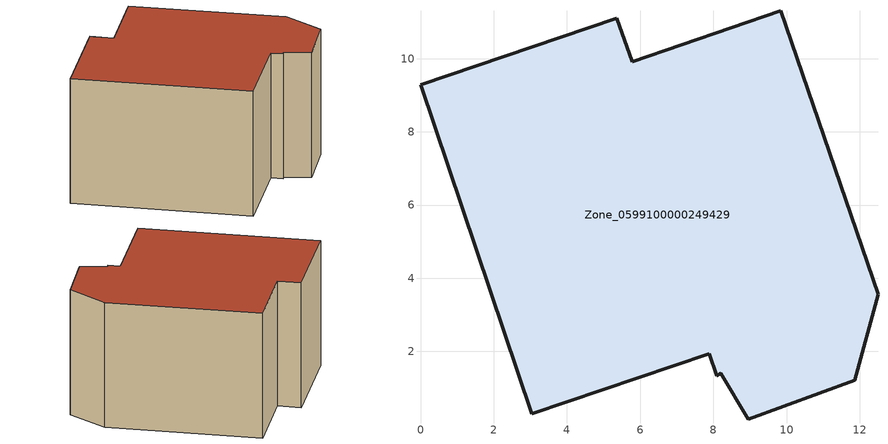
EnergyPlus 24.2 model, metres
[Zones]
Zone_0599100000249429
 floor ground (C_G): 3.04,0.3 0,9.29 5.36,11.1 5.78,9.92 9.84,11.31 12.5,3.56 11.86,1.21 8.96,0.15 8.21,1.4 8.1,1.33 7.89,1.94 z0
 wall outside (C_F): 0,9.29 3.04,0.3 7.89,1.94 8.1,1.33 8.21,1.4 8.96,0.15 11.86,1.21 12.5,3.56 9.84,11.31 5.78,9.92 5.36,11.1 0,9.29 z0:6.91
 roof outside (C_R): 8.1,1.33 8.21,1.4 8.96,0.15 11.86,1.21 12.5,3.56 9.84,11.31 5.78,9.92 5.36,11.1 0,9.29 3.04,0.3 7.89,1.94 z6.91
[BUILDING]
Pand.0599100000249429: North Axis=0; Terrain=City; Loads Convergence Tolerance Value=0.04; Temperature Convergence Tolerance Value=0.4; Solar Distribution=FullExterior; Maximum Number of Warmup Days=25; Minimum Number of Warmup Days=1
[Site:Location]
Rotterdam.The.Hague.AP_ZH_NLD Design_Conditions: Latitude=51.96; Longitude=4.45; Time Zone=1; Elevation=-4.5
[SITE:GROUNDTEMPERATURE:BUILDINGSURFACE]
18, 18, 18, 18, 18, 18, 18, 18, 18, 18, 18, 18
[MATERIAL] Thermal Absorptance=0.9; Solar Absorptance=0.7; Visible Absorptance=0.7
Name | Roughness | Thickness | Conductivity | Density | Specific Heat
G.TC.1975-1991 | MediumSmooth | 0.15 | 0.288461 | 540 | 1210
F.TC.1975-1991 | Rough | 0.3 | 0.230769 | 1920 | 840
R.TC.1975-1991 | MediumRough | 0.2 | 0.153846 | 1500 | 1000
[CONSTRUCTION]
C_G: G.TC.1975-1991
C_F: F.TC.1975-1991
C_R: R.TC.1975-1991
[ZONE]
Zone_0599100000249429: Type=1; Multiplier=1; Ceiling Height=Autocalculate; Volume=Autocalculate; Floor Area=autocalculate; Part of Total Floor Area=Yes
[ZONEINFILTRATION:DESIGNFLOWRATE]
Infil_Zone_0599100000249429: Zone or ZoneList or Space or SpaceList=Zone_0599100000249429; Schedule=AlwaysOn; Design Flow Rate Calculation Method=Flow/Area; Flow Rate per Floor Area=0.003; Constant Term Coefficient=1; Temperature Term Coefficient=0; Velocity Term Coefficient=0; Velocity Squared Term Coefficient=0
[HVACTEMPLATE:ZONE:IDEALLOADSAIRSYSTEM]
Zone_0599100000249429: Maximum Heating Supply Air Temperature=50; Minimum Cooling Supply Air Temperature=13; Maximum Heating Supply Air Humidity Ratio=0.0156; Minimum Cooling Supply Air Humidity Ratio=0.0077; Heating Limit=NoLimit; Cooling Limit=NoLimit; Dehumidification Control Type=ConstantSensibleHeatRatio; Cooling Sensible Heat Ratio=0.7; Dehumidification Setpoint=60; Humidification Control Type=None; Humidification Setpoint=30; Outdoor Air Method=None; Outdoor Air Flow Rate per Person=0.00944; Outdoor Air Flow Rate per Zone Floor Area=0; Outdoor Air Flow Rate per Zone=0; Demand Controlled Ventilation Type=None; Outdoor Air Economizer Type=NoEconomizer; Heat Recovery Type=None; Sensible Heat Recovery Effectiveness=0.7; Latent Heat Recovery Effectiveness=0.65
[ZONECONTROL:THERMOSTAT]
ThermostatControl_Zone_0599100000249429: Zone or ZoneList=Zone_0599100000249429; Control Type Schedule=DualSetpointControlType; Control 1=Thermostat_Zone_0599100000249429; Temperature Difference Between Cutout And Setpoint=0
[THERMOSTATSETPOINT:DUALSETPOINT]
Thermostat_Zone_0599100000249429: Heating Setpoint Temperature Schedule=HeatingSetpoint_Zone_0599100000249429; Cooling Setpoint Temperature Schedule=CoolingSetpoint_Zone_0599100000249429
[SCHEDULE:COMPACT]
HeatingSetpoint_Zone_0599100000249429: Through: 12/31, For: AllDays, Until: 24:00, 21
CoolingSetpoint_Zone_0599100000249429: Through: 12/31, For: AllDays, Until: 24:00, 24
DualSetpointControlType: Through: 12/31, For: AllDays, Until: 24:00, 4
AlwaysOn: Through: 12/31, For: AllDays, Until: 24:00, 1
